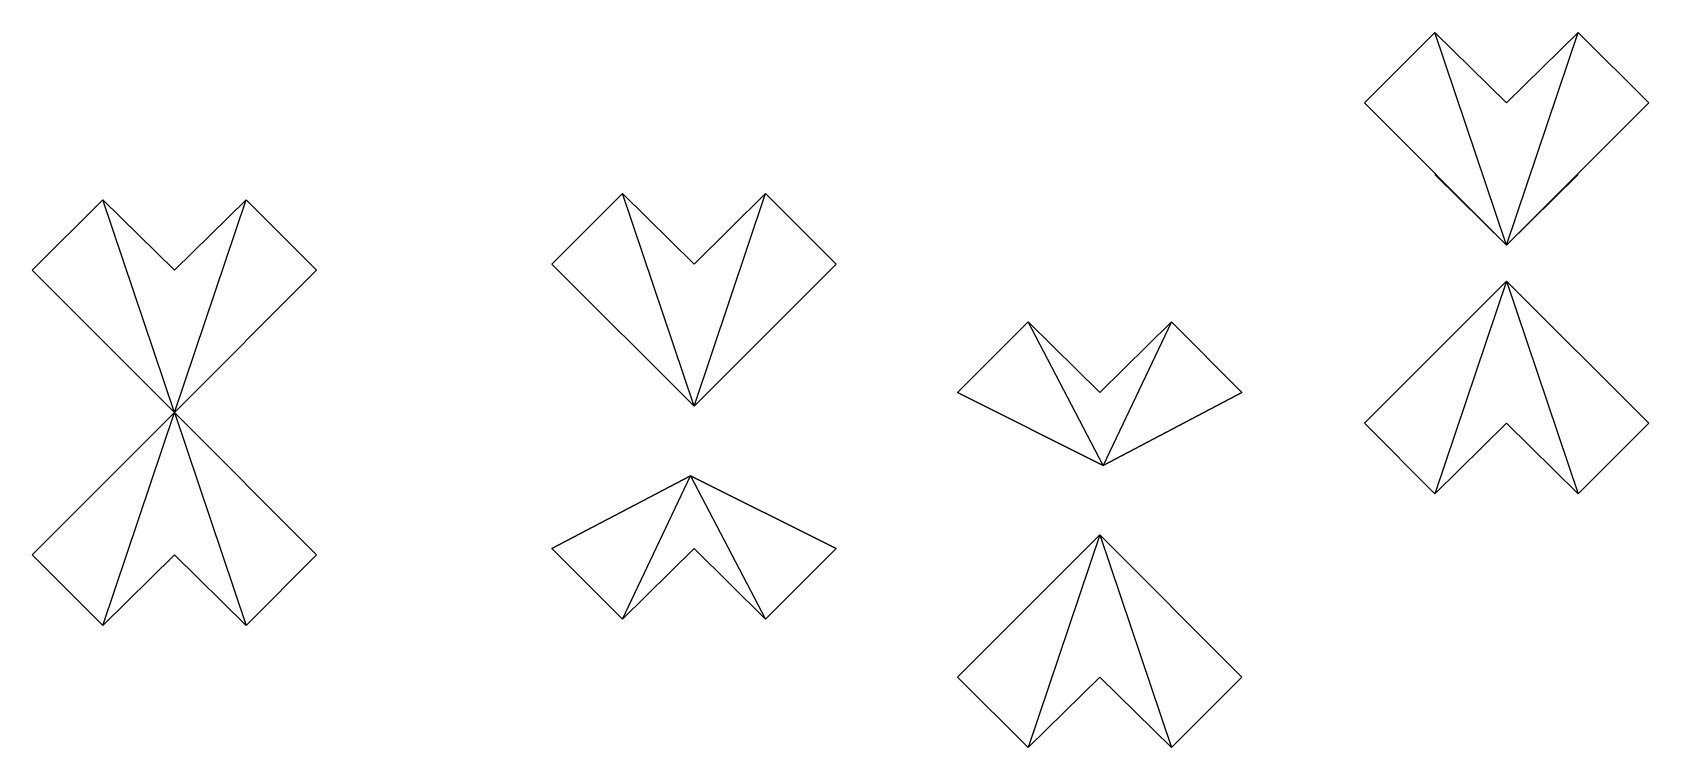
# Model space of a CAD drawing. Header units: millimetres. Extents: x 755 to 6466, y 1071 to 3597.
import ezdxf

# ---------------------------------------------------------------- set-up
doc = ezdxf.new("R2010")
doc.units = ezdxf.units.MM

msp = doc.modelspace()

# ---------------------------------------------------------------- linework, layer by layer
for p, q in [((5711, 3596.7), (5461.7, 3347.4)), ((5711, 3596.7), (5461.7, 3347.4)), ((5963.9, 3347.4), (5711, 3596.7)), ((5963.9, 2845.2), (5711, 3596.7)), ((6216.9, 3596.7), (5963.9, 3347.4)), ((5963.9, 2845.2), (6216.9, 3596.7)), ((6216.9, 3596.7), (6466.2, 3347.4)), ((6216.9, 3596.7), (6466.2, 3347.4)), ((5963.9, 2845.2), (5461.7, 3347.4)), ((5461.7, 3347.4), (5963.9, 2845.2)), ((6466.2, 3347.4), (5963.9, 2845.2)), ((5963.9, 2845.2), (6466.2, 3347.4)), ((5963.9, 2845.2), (5711, 3094.4)), ((6216.9, 3094.4), (5963.9, 2845.2)), ((2840.1, 3027.8), (2590.9, 2778.6)), ((2840.1, 3027.8), (2590.9, 2778.6)), ((2840.1, 3027.8), (3093.1, 2778.6)), ((3093.1, 2276.4), (2840.1, 3027.8)), ((3093.1, 2778.6), (3346.1, 3027.8)), ((3093.1, 2276.4), (3346.1, 3027.8)), ((3346.1, 3027.8), (3595.3, 2778.6)), ((3346.1, 3027.8), (3595.3, 2778.6)), ((1004.2, 3005.7), (755, 2756.4)), ((1004.2, 3005.7), (755, 2756.4)), ((1004.2, 3005.7), (1257.2, 2756.4)), ((1257.2, 2254.2), (1004.2, 3005.7)), ((1257.2, 2756.4), (1510.2, 3005.7)), ((1257.2, 2254.2), (1510.2, 3005.7)), ((1510.2, 3005.7), (1759.4, 2756.4)), ((1510.2, 3005.7), (1759.4, 2756.4)), ((755, 2756.4), (1257.2, 2254.2)), ((1257.2, 2254.2), (755, 2756.4)), ((1257.2, 2254.2), (1759.4, 2756.4)), ((1759.4, 2756.4), (1257.2, 2254.2)), ((2590.9, 2778.6), (3093.1, 2276.4)), ((3093.1, 2276.4), (2590.9, 2778.6)), ((3093.1, 2276.4), (3595.3, 2778.6)), ((3595.3, 2778.6), (3093.1, 2276.4)), ((5963.9, 2718.7), (5461.7, 2216.5)), ((5461.7, 2216.5), (5963.9, 2718.7)), ((5963.9, 2718.7), (5711, 1967.3)), ((6466.2, 2216.5), (5963.9, 2718.7)), ((5963.9, 2718.7), (6466.2, 2216.5)), ((5963.9, 2718.7), (6216.9, 1967.3)), ((4273.6, 2574), (4024.4, 2324.8)), ((4273.6, 2574), (4024.4, 2324.8)), ((4273.6, 2574), (4526.6, 2324.8)), ((4538.8, 2067.8), (4273.6, 2574)), ((4526.6, 2324.8), (4779.6, 2574)), ((4779.6, 2574), (4538.8, 2067.8)), ((4779.6, 2574), (5028.8, 2324.8)), ((4779.6, 2574), (5028.8, 2324.8)), ((4538.8, 2067.8), (4024.4, 2324.8)), ((4024.4, 2324.8), (4538.8, 2067.8)), ((5028.8, 2324.8), (4538.8, 2067.8)), ((4538.8, 2067.8), (5028.8, 2324.8)), ((755, 1752), (1257.2, 2254.2)), ((1257.2, 2254.2), (755, 1752)), ((1004.2, 1502.8), (1257.2, 2254.2)), ((1257.2, 2254.2), (1759.4, 1752)), ((1759.4, 1752), (1257.2, 2254.2)), ((1257.2, 2254.2), (1510.2, 1502.8)), ((5711, 1967.3), (5461.7, 2216.5)), ((5711, 1967.3), (5461.7, 2216.5)), ((5963.9, 2216.5), (5711, 1967.3)), ((6216.9, 1967.3), (5963.9, 2216.5)), ((6216.9, 1967.3), (6466.2, 2216.5)), ((6216.9, 1967.3), (6466.2, 2216.5)), ((2590.9, 1774.2), (3080.9, 2031.2)), ((3080.9, 2031.2), (2590.9, 1774.2)), ((2840.1, 1525), (3080.9, 2031.2)), ((3080.9, 2031.2), (3595.3, 1774.2)), ((3595.3, 1774.2), (3080.9, 2031.2)), ((3080.9, 2031.2), (3346.1, 1525)), ((2840.1, 1525), (2590.9, 1774.2)), ((2840.1, 1525), (2590.9, 1774.2)), ((3093.1, 1774.2), (2840.1, 1525)), ((3346.1, 1525), (3093.1, 1774.2)), ((3346.1, 1525), (3595.3, 1774.2)), ((3346.1, 1525), (3595.3, 1774.2)), ((4526.6, 1822.5), (4024.4, 1320.3)), ((4024.4, 1320.3), (4526.6, 1822.5)), ((4526.6, 1822.5), (4273.6, 1071.1)), ((5028.8, 1320.3), (4526.6, 1822.5)), ((4526.6, 1822.5), (5028.8, 1320.3)), ((4526.6, 1822.5), (4779.6, 1071.1)), ((1004.2, 1502.8), (755, 1752)), ((1004.2, 1502.8), (755, 1752)), ((1257.2, 1752), (1004.2, 1502.8)), ((1510.2, 1502.8), (1257.2, 1752)), ((1510.2, 1502.8), (1759.4, 1752)), ((1510.2, 1502.8), (1759.4, 1752)), ((4273.6, 1071.1), (4024.4, 1320.3)), ((4273.6, 1071.1), (4024.4, 1320.3)), ((4526.6, 1320.3), (4273.6, 1071.1)), ((4779.6, 1071.1), (4526.6, 1320.3)), ((4779.6, 1071.1), (5028.8, 1320.3)), ((4779.6, 1071.1), (5028.8, 1320.3))]:
    msp.add_line(p, q)

doc.saveas('drawing.dxf')
